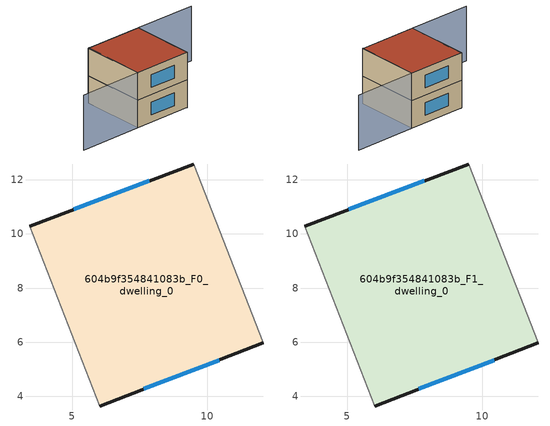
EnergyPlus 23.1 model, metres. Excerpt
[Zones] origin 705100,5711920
604b9f354841083b_F0_dwelling_0
 floor ground (EU_floor_Construction): 9.49,12.58 12.07,5.97 6.02,3.65 3.43,10.29 z0
 wall outside (EU_wall_Construction): 9.49,12.58 3.43,10.29 / 6.02,3.65 12.07,5.97 z0:3
 wall adiabatic (EU_wall_Construction): 12.07,5.97 9.49,12.58 / 3.43,10.29 6.02,3.65 z0:3
 window (EU_Window_Construction): 7.85,11.96 5.07,10.91 / 7.66,4.28 10.43,5.34 z0.81:2.19
604b9f354841083b_F1_dwelling_0
 floor to 604b9f354841083b_F0_dwelling_0 (EU_floor_Construction): 9.49,12.58 12.07,5.97 6.02,3.65 3.43,10.29 z3
 wall outside (EU_wall_Construction): 9.49,12.58 3.43,10.29 / 6.02,3.65 12.07,5.97 z3:6
 wall adiabatic (EU_wall_Construction): 12.07,5.97 9.49,12.58 / 3.43,10.29 6.02,3.65 z3:6
 window (EU_Window_Construction): 7.85,11.96 5.07,10.91 / 7.66,4.28 10.43,5.34 z3.81:5.19
 roof outside (EU_roof_Construction): 12.07,5.97 9.49,12.58 3.43,10.29 6.02,3.65 z6
shading: 3.49,10.31 6.02,3.65 / 6.02,3.65 -0.55,1.15 / 12.04,5.92 9.49,12.58 / 9.49,12.58 15.93,15.06 z0:6
[Building]
EU S2 Campaign: North Axis=0; Terrain=City; Solar Distribution=FullExterior
[Site:Location]
London: Latitude=51.5; Longitude=-0.5; Time Zone=0; Elevation=25
[SizingPeriod:WeatherFileDays]
AnnualSizingPeriod: Begin Month=1; Begin Day of Month=1; End Month=12; End Day of Month=31; Day of Week for Start Day=Monday; Use Weather File Daylight Saving Period=No; Use Weather File Rain and Snow Indicators=No
[MATERIAL]
EU_InternalMass_Material: Roughness=MediumRough; Thickness=0.1; Conductivity=1; Density=1800; Specific Heat=900; Thermal Absorptance=0.9; Solar Absorptance=0.7; Visible Absorptance=0.7
[MATERIAL:NOMASS] Roughness=MediumRough; Thermal Absorptance=0.9; Solar Absorptance=0.7; Visible Absorptance=0.7
Name | Thermal Resistance
EU_wall_NoMass | 0.727863
EU_roof_NoMass | 0.773354
EU_floor_NoMass | 1.79329
[WINDOWMATERIAL:SIMPLEGLAZINGSYSTEM]
EU_Window_SimpleGlazing: UFactor=2.58614; Solar Heat Gain Coefficient=0.76; Visible Transmittance=0.76
[CONSTRUCTION]
EU_wall_Construction: EU_wall_NoMass
EU_roof_Construction: EU_roof_NoMass
EU_floor_Construction: EU_floor_NoMass
EU_Window_Construction: EU_Window_SimpleGlazing
EU_InternalMass_Construction: EU_InternalMass_Material
[ZONE] Type=1; Multiplier=1; Ceiling Height=autocalculate; Volume=138.234; Floor Area=autocalculate; Part of Total Floor Area=Yes
604b9f354841083b_F0_dwelling_0; 604b9f354841083b_F1_dwelling_0
[INTERNALMASS] Construction=EU_InternalMass_Construction; Surface Area=46.0778
Name | Zone or ZoneList
604b9f354841083b_F0_dwelling_0_EU_InternalMass | 604b9f354841083b_F0_dwelling_0
604b9f354841083b_F1_dwelling_0_EU_InternalMass | 604b9f354841083b_F1_dwelling_0
[OTHEREQUIPMENT] Fuel Type=Electricity; Design Level Calculation Method=Watts/Area; Power per Zone Floor Area=1; Fraction Latent=0; Fraction Radiant=0; Fraction Lost=0; Carbon Dioxide Generation Rate=0; EndUse Subcategory=EU_Step8_InternalGains
Name | Zone or ZoneList or Space or SpaceList | Schedule
EU_Step8_InternalGain_604b9f354841083b_F0_dwelling_0_f000 | 604b9f354841083b_F0_dwelling_0 | EU_Step8_GainSchedule_604b9f354841083b_F0_dwelling_0_f000
EU_Step8_InternalGain_604b9f354841083b_F1_dwelling_0_f000 | 604b9f354841083b_F1_dwelling_0 | EU_Step8_GainSchedule_604b9f354841083b_F1_dwelling_0_f000
[ZONEVENTILATION:DESIGNFLOWRATE] Schedule=EU_AlwaysOn; Design Flow Rate Calculation Method=AirChanges/Hour; Air Changes per Hour=0.484901; Ventilation Type=Natural; Fan Pressure Rise=0; Fan Total Efficiency=1; Constant Term Coefficient=1; Temperature Term Coefficient=0; Velocity Term Coefficient=0; Velocity Squared Term Coefficient=0; Minimum Indoor Temperature=-100; Maximum Indoor Temperature=100; Delta Temperature=-100; Minimum Outdoor Temperature=-100; Maximum Outdoor Temperature=100; Maximum Wind Speed=40
Name | Zone or ZoneList or Space or SpaceList
EU_ConstantAir_604b9f354841083b_F0_dwelling_0 | 604b9f354841083b_F0_dwelling_0
EU_ConstantAir_604b9f354841083b_F1_dwelling_0 | 604b9f354841083b_F1_dwelling_0
[HVACTEMPLATE:THERMOSTAT] Constant Heating Setpoint=20; Constant Cooling Setpoint=50
EU_HeatOnly_604b9f354841083b_F0_dwelling_0; EU_HeatOnly_604b9f354841083b_F1_dwelling_0
[HVACTEMPLATE:ZONE:IDEALLOADSAIRSYSTEM] System Availability Schedule=EU_AlwaysOn; Maximum Heating Supply Air Temperature=50; Minimum Cooling Supply Air Temperature=13; Maximum Heating Supply Air Humidity Ratio=0.0156; Minimum Cooling Supply Air Humidity Ratio=0.0077; Heating Limit=NoLimit; Cooling Limit=NoLimit; Heating Availability Schedule=EU_AlwaysOn; Cooling Availability Schedule=EU_CoolingOff; Dehumidification Control Type=ConstantSensibleHeatRatio; Cooling Sensible Heat Ratio=0.7; Dehumidification Setpoint=60; Humidification Control Type=None; Humidification Setpoint=30; Outdoor Air Method=None; Outdoor Air Flow Rate per Person=0.00944; Outdoor Air Flow Rate per Zone Floor Area=0; Outdoor Air Flow Rate per Zone=0; Demand Controlled Ventilation Type=None; Outdoor Air Economizer Type=NoEconomizer; Heat Recovery Type=None; Sensible Heat Recovery Effectiveness=0.7; Latent Heat Recovery Effectiveness=0.65
Name | Template Thermostat
604b9f354841083b_F0_dwelling_0 | EU_HeatOnly_604b9f354841083b_F0_dwelling_0
604b9f354841083b_F1_dwelling_0 | EU_HeatOnly_604b9f354841083b_F1_dwelling_0
[SIZING:ZONE] Zone Cooling Design Supply Air Temperature Input Method=SupplyAirTemperature; Zone Cooling Design Supply Air Temperature=13; Zone Heating Design Supply Air Temperature Input Method=SupplyAirTemperature; Zone Heating Design Supply Air Temperature=50; Zone Cooling Design Supply Air Humidity Ratio=0.008; Zone Heating Design Supply Air Humidity Ratio=0.008; Cooling Design Air Flow Method=DesignDay; Cooling Design Air Flow Rate=0; Cooling Minimum Air Flow per Zone Floor Area=0.000762; Cooling Minimum Air Flow=0; Cooling Minimum Air Flow Fraction=0.2; Heating Design Air Flow Method=DesignDay; Heating Design Air Flow Rate=0; Heating Maximum Air Flow per Zone Floor Area=0.002032; Heating Maximum Air Flow=0.141576; Heating Maximum Air Flow Fraction=0.3; Account for Dedicated Outdoor Air System=No; Dedicated Outdoor Air System Control Strategy=NeutralSupplyAir; Dedicated Outdoor Air Low Setpoint Temperature for Design=autosize; Dedicated Outdoor Air High Setpoint Temperature for Design=autosize; Zone Load Sizing Method=Sensible Load Only No Latent Load; Zone Latent Cooling Design Supply Air Humidity Ratio Input Method=HumidityRatioDifference; Zone Cooling Design Supply Air Humidity Ratio Difference=0.005; Zone Latent Heating Design Supply Air Humidity Ratio Input Method=HumidityRatioDifference; Zone Humidification Design Supply Air Humidity Ratio Difference=0.005
604b9f354841083b_F0_dwelling_0; 604b9f354841083b_F1_dwelling_0
[SCHEDULE:CONSTANT]
Name | Hourly Value
EU_AlwaysOn | 1
EU_CoolingOff | 0
[SCHEDULE:FILE] Column Number=1; Rows to Skip at Top=0; Number of Hours of Data=8760; Column Separator=Comma; Interpolate to Timestep=No; Minutes per Item=60; Adjust Schedule for Daylight Savings=Yes
Name | File
EU_Step8_GainSchedule_604b9f354841083b_F0_dwelling_0_f000 | ../../schedules/604b9f354841083b/604b9f354841083b_F0_dwelling_0_f000_gain.csv
EU_Step8_GainSchedule_604b9f354841083b_F1_dwelling_0_f000 | ../../schedules/604b9f354841083b/604b9f354841083b_F1_dwelling_0_f000_gain.csv
